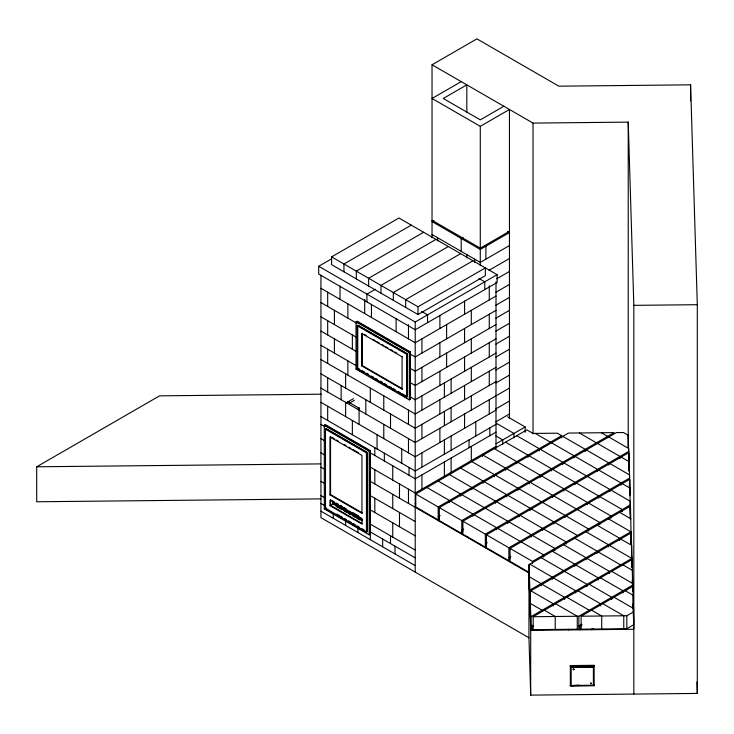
<?xml version="1.0" encoding="UTF-8"?>
<svg xmlns="http://www.w3.org/2000/svg" width="734" height="734" viewBox="0 0 734 734"><rect width="100%" height="100%" fill="white"/><g stroke="black" fill="none" stroke-linecap="round" stroke-linejoin="round"><path stroke-width="1.1" d="M573.135 669.041L573.557 669.894L574.006 669.124M590.76 682.969L590.998 683.693L591.237 682.969M432.032 237.77L432.032 64.785L476.926 38.874L558.858 86.181L690.584 84.832L697.3 304.702L697.3 693.428L530.691 695.126L528.939 637.745L529.03 564.666L630.488 506.102L631.277 543.866M461.209 81.63L432.032 98.475L480.284 126.331L509.46 109.494L509.46 231.293L480.284 248.138L432.032 220.283M503.854 106.246L480.284 119.853L443.253 98.475L466.824 84.869L466.824 112.192M331.603 256.882L418.004 306.775L485.339 267.901L485.339 275.672L418.004 314.547L331.603 264.662L331.603 256.882L398.929 218.016L497.12 274.7L497.12 282.48L415.205 329.768L318.694 274.057L318.694 266.277L331.043 259.148M411.279 225.136L343.943 264.011L343.943 271.782M433.904 220.494L432.032 221.576L480.284 249.432L509.46 232.586L509.46 418.316M423.619 232.265L356.293 271.14L356.293 278.911M320.822 498.881L36.7 501.772L36.7 466.787L159.572 395.846L321.116 394.204M435.959 239.394L368.633 278.269L368.633 286.04M463.081 237.339L461.209 238.422L461.209 251.377M448.309 246.514L380.974 285.388L380.974 293.169M375.496 289.205L366.945 294.141L366.945 301.913M460.649 253.643L393.323 292.517L393.323 300.289M356.008 321.831L357.128 321.189L410.434 351.962L410.434 399.259L409.315 399.902L356.008 369.129L356.008 321.831L409.315 352.614L410.434 351.962M357.183 325.694L357.972 325.235L407.342 353.742L407.342 396.507L406.563 396.956L357.183 368.45L357.183 325.694L406.563 354.201L407.342 353.742M472.99 260.772L405.663 299.646L405.663 307.418M509.46 245.551L480.284 262.396L432.032 234.531M489.037 270.296L509.46 258.506M318.694 266.277L415.205 321.997L497.12 274.7M496.817 278.764L509.46 271.461M356.008 369.129L356.568 368.807L363.477 372.799M357.183 368.45L357.752 368.129L359.724 369.266M361.678 365.862L362.238 365.532L402.636 388.855L402.076 389.185L361.678 365.862L361.678 333.465L402.076 356.788L402.636 356.467M495.845 292.279L509.46 284.416M496 296.077L415.205 342.732L320.942 288.306M495.845 305.243L509.46 297.38M496 310.335L415.205 356.981L410.251 354.127M348.54 401.498L353.485 398.645M495.845 318.198L509.46 310.335M349.448 403.168L354.403 400.314M496 324.593L415.205 371.239L410.389 368.459M370.312 534.178L369.193 534.829L324.309 508.91L324.309 425.335L325.428 424.683L370.312 450.603L370.312 539.683M325.483 429.188L326.272 428.739L367.229 452.383L367.229 531.425L366.44 531.884L325.483 508.231L325.483 429.188L366.44 452.841L367.229 452.383M495.845 331.153L509.46 323.29M496 338.842L415.205 385.488L410.389 382.717M495.845 344.108L509.46 336.255M496 353.1L415.205 399.746L410.251 396.883M495.845 357.073L509.46 349.21M496 367.349L415.205 413.994L320.942 359.577M495.845 370.028L509.46 362.165M324.309 425.335L369.193 451.254L370.312 450.603M496 381.607L415.205 428.252L320.942 373.826M495.845 382.983L509.46 375.12M509.46 388.084L415.205 442.501L320.942 388.084M329.97 494.89L361.954 513.35L361.954 455.429L329.97 436.969L329.97 494.89L330.539 494.56L362.513 513.029M495.845 408.902L509.46 401.039M324.309 508.91L324.868 508.589M325.483 508.231L326.272 507.781M329.97 505.643L361.954 524.104L361.954 518.534L329.97 500.065L329.97 505.643L333.062 503.863L362.174 520.672M332.484 504.515L334.41 503.405M496 410.113L415.205 456.759L320.942 402.333M332.731 504.653L334.502 503.634L361.99 519.507M338.759 506.616L362.046 519.755M338.218 507.68L341.182 505.974M495.845 421.857L509.46 413.994M496 424.362L415.205 471.008L320.942 416.591M496 432.142L415.205 478.788L369.908 452.63M496 443.804L525.177 426.959L525.177 432.354M496 446.391L415.205 493.037L369.991 466.934M561.648 435.702L438.207 506.965L438.207 519.929L415.765 506.965L415.765 494.01L526.856 429.867L533.012 433.418L557.289 433.188L561.648 435.702L561.648 437.859M439.327 507.616L568.428 433.078L614.129 432.61L461.769 520.571L439.327 507.616L439.327 520.571L461.769 533.535L461.769 520.571M440.189 515.543L438.207 516.69L439.327 517.332M628.809 451.346L485.339 534.178L485.339 547.133L462.897 534.178L462.897 521.223L616.413 432.583L623.46 432.519L628.322 435.326L628.854 466.228M463.75 529.15L461.769 530.287L462.897 530.939M486.459 534.829L628.854 452.621L629.625 478.082L508.901 547.784L486.459 534.829L486.459 547.784L508.901 560.739M487.321 542.756L485.339 543.894L486.459 544.545M529.544 572.658L510.029 561.391L510.029 548.436L629.671 479.357L630.46 519.066M510.882 556.363L508.901 557.501L510.029 558.152M510.029 548.436L532.471 561.391L630.442 504.827M529.884 577.135L529.03 577.63L529.884 603.045M529.7 597.971L529.7 597.32L529.884 603.697L529.884 590.09L631.258 531.563M632.075 558.299L530.875 616.734L530.7 629.689L530.031 591.31L631.304 532.838L632.075 566.942M632.891 585.044L578.851 616.248L578.851 629.203L533.159 629.671L533.159 616.707L632.121 559.574L632.937 591.714M532.856 625.304L530.875 626.451L533.159 626.423M581.135 616.221L632.937 586.319L633.708 624.744L626.827 628.717L581.135 629.176L581.135 616.221L626.827 615.753L633.708 611.78M581.796 624.258L578.851 625.964L581.135 625.937M581.952 624.817L579.998 625.946L579.998 629.836M593.402 628.579L591.421 629.717L591.421 629.075M432.032 64.785L533.031 123.092L628.231 122.128L633.827 305.344L633.827 694.08M633.827 305.344L697.3 304.702M36.7 466.787L320.822 463.897M533.159 616.707L578.851 616.248M530.517 624.065L530.7 630.341L633.827 629.286L633.075 603.779M570.336 665.573L594.136 665.325L594.164 666.243L570.364 666.49L570.336 665.573L570.364 685.923L594.164 685.684L594.136 665.325M570.355 666.032L594.155 665.784M571.162 667.123L593.384 667.362L571.162 667.123L571.171 685.721L593.384 685.501L593.375 666.903M571.162 667.307L593.375 667.087M578.933 685.189L571.171 685.721M570.355 685.464L594.155 685.226M507.598 231.513L509.46 232.586M478.871 278.415L484.779 281.828L484.779 289.6M421.637 311.455L427.546 314.868L427.546 322.648M601.412 432.748L607.651 436.354M608.78 436.996L628.726 448.511L628.726 461.475M579.365 432.977L596.43 442.831M597.559 443.474L620.001 456.438L620.001 458.594M621.12 457.08L629.13 461.704L629.13 470.347M562.767 436.354L585.209 449.309L585.209 451.465M586.338 449.951L608.78 462.915L608.78 465.072M609.899 463.558L629.533 474.898L629.644 492.331L629.671 479.357M356.568 321.51L409.875 352.283L409.875 399.58M320.942 302.564L356.779 323.254M507.607 416.811L525.177 426.959M364.211 334.282L366.174 335.42M373.074 339.402L375.046 340.539M377.019 341.677L378.983 342.815M381.946 344.521L383.91 345.659M385.882 346.797L387.855 347.934M390.809 349.641L392.782 350.779M394.754 351.916L396.718 353.054M535.214 433.399L550.427 442.18M551.546 442.831L573.988 455.786L573.988 457.943M575.107 456.438L597.559 469.393L597.559 471.549M598.678 470.035L621.12 483L621.12 485.156M622.239 483.642L629.937 488.082L629.937 494.56M320.942 316.813L356.21 337.172M496.386 423.298L513.956 433.436L513.956 437.758M516.754 435.702L539.206 448.657L539.206 450.823M540.325 449.309L562.767 462.264L562.767 464.42M563.886 462.915L586.338 475.871M587.457 476.522L609.899 489.477L609.899 491.633M611.018 490.119L630.332 501.276L630.332 514.231M320.942 331.071L356.21 351.43M495.9 435.968L502.735 439.914L502.735 444.235M505.533 442.18L527.985 455.135L527.985 457.3M529.104 455.786L551.546 468.742L551.546 470.907M552.665 469.393L575.107 482.348L575.107 484.504M576.236 483L598.678 495.955L598.678 498.111M599.797 496.606L622.239 509.561L622.239 511.717M619.661 512.341L630.873 518.819M320.942 345.319L356.779 366.018M406.223 395.855L407.342 396.507M361.688 370.404L364.66 372.12M366.605 373.239L368.578 374.377M371.532 376.083L373.551 377.248M375.469 378.359L377.496 379.533M380.396 381.203L382.432 382.377M384.332 383.478L386.387 384.662M389.35 386.368L391.323 387.515M393.195 388.598L395.167 389.736M398.232 391.506L400.213 392.644M402.058 393.708L407.122 396.635L407.122 353.871L357.752 325.364L357.752 368.129M373.349 378.496L376.313 380.203M378.285 381.341L380.258 382.487M382.231 383.625L385.194 385.332M387.167 386.469L389.139 387.616M392.103 389.323L394.075 390.46M400.984 394.452L402.966 395.589M404.939 396.736L406.911 397.874M494.312 448.657L516.754 461.613L516.754 463.778M517.883 462.264L540.325 475.219L540.325 477.384M541.444 475.871L563.886 488.826L563.886 490.991M565.015 489.477L587.457 502.432L587.457 504.588M588.576 503.084L611.018 516.039L611.018 518.195M608.44 518.828L630.882 531.783L631.212 543.683M483.091 455.135L505.533 468.099L505.533 470.255M506.662 468.742L529.104 481.697L529.104 483.862M530.223 482.348L552.665 495.303L552.665 497.469M553.794 495.955L576.236 508.91M577.355 509.561L599.797 522.516L599.797 524.682M597.219 525.305L619.661 538.261L619.661 540.417M620.652 538.985L631.68 545.353L631.68 558.317M471.87 461.613L494.312 474.577L494.312 476.733M495.441 475.219L517.883 488.183L517.883 490.34M519.002 488.826L541.444 501.781M542.573 502.432L565.015 515.387L565.015 517.553M566.134 516.039L588.576 528.994L588.576 531.159M585.998 531.783L608.44 544.738L608.44 546.903M609.431 545.463L631.873 558.427L631.873 567.061M348.32 401.948L359.55 408.425M460.649 468.099L483.091 481.054L483.091 483.211M484.22 481.697L506.662 494.661L506.662 496.817M507.781 495.303L530.223 508.267L530.223 510.424M531.343 508.91L553.794 521.874L553.794 524.03M554.913 522.516L577.355 535.471M622.937 564.877L632.442 570.373L632.442 583.328M574.777 538.261L597.219 551.216L597.219 553.381M598.201 551.94L620.652 564.905M449.428 474.577L471.87 487.532L471.87 489.688M472.99 488.183L495.441 501.139L495.441 503.295M496.56 501.781L519.002 514.745L519.002 516.901M520.122 515.387L542.573 528.352L542.573 530.508M543.692 528.994L566.134 541.958L566.134 544.114M611.716 571.355L632.846 583.558L632.846 591.118M563.556 544.738L585.998 557.693L585.998 559.859M586.98 558.427L609.431 571.382L609.431 573.538M438.207 481.054L460.649 494.01L460.649 496.175M461.769 494.661L484.22 507.616M485.339 508.267L507.781 521.223L507.781 523.379M508.901 521.874L531.343 534.829L531.343 536.985M532.471 535.471L554.913 548.436L554.913 550.592M625.276 590.742L633.213 595.32L633.213 608.275M600.485 577.832L622.937 590.797L622.937 592.953M552.335 551.216L574.777 564.18L574.777 566.336M575.759 564.905L598.201 577.86L598.201 580.016M324.868 425.014L369.752 450.924L369.752 534.508M320.942 424.362L324.859 426.628M326.043 428.867L367.009 452.511L367.009 531.554M426.986 487.532L449.428 500.487L449.428 502.652M450.548 501.139L472.99 514.094L472.99 516.259M474.118 514.745L496.56 527.7L496.56 529.856M497.68 528.352L520.122 541.307M521.25 541.958L543.692 554.913L543.692 557.069M614.046 597.219L633.607 608.514L633.607 621.469M589.264 584.319L611.716 597.274L611.716 599.43M541.114 557.693L563.556 570.657M564.538 571.382L586.98 584.337L586.98 586.494M331.502 437.198L334.41 438.877M336.346 439.996L338.291 441.116M344.099 444.474L346.044 445.593M348.953 447.272L350.889 448.391M352.825 449.511L358.642 452.869M320.942 438.62L324.786 440.84M415.765 494.01L438.207 506.965M462.897 521.223L485.339 534.178M602.825 603.697L623.772 615.789L623.772 628.744M578.043 590.797L600.485 603.752L600.485 605.908M529.884 564.18L552.335 577.135L552.335 579.291M553.317 577.86L575.759 590.815L575.759 592.98M415.205 503.405L415.765 503.726M528.93 572.694L527.645 571.3L528.93 572.043L530.691 630.341M320.942 452.869L324.786 455.089M369.991 481.192L528.939 572.96M529.627 573.401L529.058 573.08L529.058 576.961L529.627 577.291M591.604 610.174L601.715 616.01L601.715 628.965M566.822 597.274L589.264 610.229M542.096 584.337L564.538 597.293L564.538 599.458M320.942 467.127L324.786 469.347M369.991 495.45L415.205 521.544M555.601 603.752L577.273 616.257L577.273 629.221M530.875 590.815L553.317 603.779L553.317 605.935M544.38 610.229L555.216 616.487L555.216 629.442M320.942 481.376L324.786 483.596M369.991 509.699L415.205 535.802M542.096 610.257L530.269 603.431L530.031 591.31M331.502 500.304L334.41 501.983M336.346 503.102L338.291 504.221M340.227 505.341L342.163 506.46M344.099 507.579L346.044 508.699M352.825 512.616L358.642 515.974M349.329 511.635L359.88 517.727M320.942 495.634L324.786 497.854M346.751 510.534L333.842 503.084L333.282 503.405L361.825 519.883M348.999 511.827L360.22 518.305M370.019 523.966L415.205 550.05M530.269 616.386L530.269 603.431L530.875 616.734M362.633 520.672L333.282 503.726L333.282 501.469M335.667 505.754L338.613 507.451M344.503 510.855L350.393 514.259M357.274 518.222L359.238 519.36M336.392 506.432L342.246 509.809M344.191 510.937L346.145 512.057M349.063 513.745L351.017 514.873M352.962 516.002L354.917 517.121M356.862 518.25L359.788 519.938M362.513 523.782L330.539 505.313L330.539 499.744M320.942 503.405L324.786 505.625M370.019 531.746L415.205 557.831M336.778 514.103L342.622 517.479M344.576 518.608L346.521 519.736M348.476 520.856L351.402 522.544M353.348 523.672L355.302 524.801M357.256 525.929L359.201 527.049M362.128 528.737L364.082 529.865M326.823 509.717L328.768 510.846M330.722 511.965L332.676 513.094M339.503 517.039L341.457 518.167M352.192 524.36L358.045 527.746M359.999 528.875L361.945 529.994M363.899 531.122L366.826 532.811M320.942 511.176L415.205 565.602M528.939 637.745L320.942 517.663L320.942 275.149M529.884 590.09L529.03 564.666M696.951 681.978L697.3 693.428M628.662 459.273L629.029 471.311M629.396 483.458L629.763 495.588M630.139 507.634L630.469 519.36M631.589 556.005L631.937 567.455M632.323 580.053L632.68 591.503M594.136 684.767L594.164 685.684M570.336 685.005L570.364 685.923M690.584 84.832L690.584 100.888M633.112 605L633.112 605.651M632.121 559.574L632.121 567.134M631.084 538.793L631.084 539.444M630.882 531.783L630.882 543.655M629.451 485.312L629.451 485.963M628.322 435.326L628.322 447.199M628.231 122.128L628.231 447.795M626.827 615.753L626.827 628.717M568.575 629.304L568.575 629.956M543.444 629.561L543.444 630.212M541.114 585.769L541.114 583.613L529.388 576.841L529.388 589.797M533.031 123.092L533.031 433.849M532.471 561.391L532.471 563.547M532.022 626.441L532.022 630.322M530.7 616.633L530.691 695.126M515.075 564.308L515.075 564.951M509.46 557.831L509.46 561.712M508.901 547.784L508.901 561.391M496 281.828L496 448.584M491.514 550.702L491.514 551.344M489.826 427.931L489.826 435.702M489.266 285.719L489.266 299.967M489.266 314.225L489.266 328.474M489.266 342.732L489.266 356.981M489.266 371.239L489.266 385.488M489.266 399.746L489.266 413.994M485.899 246.193L485.899 259.148M485.899 544.224L485.899 548.105M482.532 454.162L482.532 456.355M480.284 126.331L480.284 248.138M480.284 249.432L480.284 265.635M480.284 544.224L480.284 544.867M475.797 421.775L475.797 436.024M474.678 259.148L474.678 262.396M471.311 310.335L471.311 324.584M471.311 338.842L471.311 353.1M471.311 367.349L471.311 381.607M471.311 395.855L471.311 410.113M471.311 446.391L471.311 460.649M469.063 439.914L469.063 447.685M467.943 537.095L467.943 537.747M466.824 254.615L466.824 257.854M464.576 301.068L464.576 314.225M464.576 328.474L464.576 342.732M464.576 356.981L464.576 371.239M464.576 385.488L464.576 399.746M464.576 413.994L464.576 428.252M462.337 530.618L462.337 534.499M456.722 530.618L456.722 531.26M451.107 379.01L451.107 393.268M451.107 407.517L451.107 421.775M451.107 436.024L451.107 450.281M451.107 458.053L451.107 472.311M446.621 324.584L446.621 338.842M446.621 353.1L446.621 367.349M444.382 382.9L444.382 397.149M444.382 411.407L444.382 425.656M444.382 439.914L444.382 454.162M444.382 461.943L444.382 476.192M444.382 523.489L444.382 524.14M439.886 315.317L439.886 328.474M439.886 342.732L439.886 356.981M439.886 371.239L439.886 385.488M439.886 399.746L439.886 413.994M439.886 428.252L439.886 442.501M438.767 517.011L438.767 520.901M437.647 237.77L437.647 241.009M433.161 517.011L433.161 517.663M421.931 338.842L421.931 353.091M421.931 367.349L421.931 381.607M421.931 395.855L421.931 410.113M421.931 424.362L421.931 438.62M421.931 452.869L421.931 467.127M421.931 474.898L421.931 489.156M420.811 509.882L420.811 510.534M418.004 306.775L418.004 314.547M415.205 321.997L415.205 572.08M409.315 352.614L409.315 399.902M409.031 467.448L409.031 475.219M408.471 324.584L408.471 338.842M408.471 410.113L408.471 424.362M408.471 438.62L408.471 452.869M408.471 489.156L408.471 503.405M406.563 354.201L406.563 396.956M402.076 356.788L402.076 389.185M401.737 448.979L401.737 463.237M399.489 483.972L399.489 498.221M399.489 512.479L399.489 526.728M396.121 318.556L396.121 331.713M395.002 546.169L395.002 553.941M392.754 465.824L392.754 480.082M392.754 494.331L392.754 508.589M392.754 522.837L392.754 537.095M390.516 413.994L390.516 428.252M390.516 535.802L390.516 543.573M384.341 453.19L384.341 460.97M383.781 395.855L383.781 410.113M383.781 424.362L383.781 438.62M382.662 539.04L382.662 546.812M377.047 434.73L377.047 448.979M374.808 447.685L374.808 455.465M374.808 469.714L374.808 483.972M374.808 498.221L374.808 512.479M371.441 304.307L371.441 317.464M370.312 388.084L370.312 402.333M369.193 451.254L369.193 534.829M366.44 452.841L366.44 531.884M365.826 399.746L365.826 413.994M364.706 299.325L364.706 313.574M362.238 333.144L362.238 365.532M359.091 410.113L359.091 424.362M357.972 528.122L357.972 532.563M352.357 334.952L352.357 349.21M352.357 420.472L352.357 434.73M347.87 303.858L347.87 318.106M347.87 360.871L347.87 375.12M345.631 373.826L345.631 388.084M345.631 402.333L345.631 416.591M345.631 520.993L345.631 525.434M341.136 385.488L341.136 399.746M340.016 286.168L340.016 299.325M334.41 310.335L334.41 324.593M334.41 338.842L334.41 353.1M333.282 513.864L333.282 518.305M333.062 501.616L333.062 503.863M330.539 436.638L330.539 494.56M327.676 292.196L327.676 306.445M327.676 320.703L327.676 334.952M327.676 349.21L327.676 363.458M327.676 377.716L327.676 391.965M327.676 406.223L327.676 420.472M347.476 403.186A0.954 0.55 -60 0 1 346.998 402.507A0.954 0.55 -60 0 1 347.824 401.489A0.954 0.55 -60 0 1 348.301 402.159M348.494 402.571A0.954 0.55 60 0 1 348.687 401.47A0.954 0.55 60 0 1 349.65 402.544M590.549 683.482L591.485 683.574L590.549 683.482M573.217 669.234L573.96 669.417L573.217 669.234M359.045 409.462A0.954 0.55 -60 0 0 359.348 407.994A0.954 0.55 -60 0 0 358.22 408.994A0.954 0.55 -60 0 0 359.045 409.462"/></g></svg>
